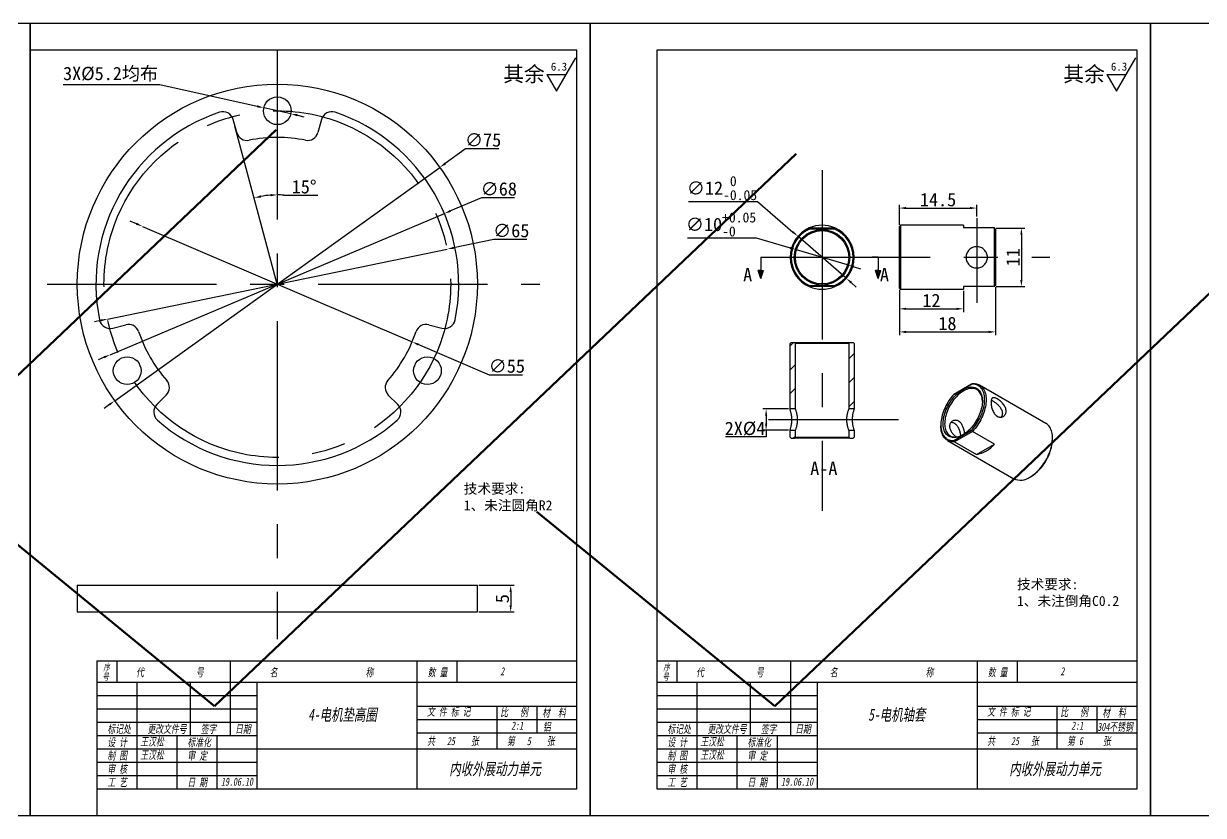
# Model space of a CAD drawing. Header units: millimetres. Extents: x 8840 to 20870, y -7456 to 1741.
# Drawn here: x 11993.7 to 12214.9, y -6249.8 to -6101.3 of the extents above; entities that cross this region are included whole.
import ezdxf

# ---------------------------------------------------------------- set-up
doc = ezdxf.new("R2010")
doc.units = ezdxf.units.MM
doc.linetypes.add('CENTER', pattern=[50.8, 31.75, -6.35, 6.35, -6.35])
doc.layers.get('0').update_dxf_attribs({"lineweight": 25})
for name, color, linetype in [('中心线', 5, 'CENTER'), ('临时线', 6, 'Continuous'), ('剖面线', 3, 'Continuous'), ('尺寸', 4, 'Continuous'), ('尺寸标注', 4, 'Continuous'), ('文字', 7, 'Continuous'), ('细实线', 2, 'Continuous')]:
    doc.layers.add(name, color=color, linetype=linetype)
doc.layers.add('粗实线', color=7, linetype='Continuous', lineweight=25)
doc.styles.get("Standard").update_dxf_attribs({"font": ''})
doc.styles.add('样式 2', font='', dxfattribs={"width": 0.7, "oblique": 10})
doc.styles.get('Standard').set_extended_font_data('SimSun')
doc.styles.get('样式 2').set_extended_font_data('SimSun')
doc.dimstyles.new('ISO-25 2.1', dxfattribs={"dimscale": 0.5, "dimtxt": 5, "dimasz": 2.5, "dimexe": 1.25, "dimexo": 0.625, "dimtad": 1, "dimtoh": 1, "dimdec": 1, "dimdsep": 46, "dimtxsty": 'Standard', "dimcen": 2.5, "dimclrt": 7, "dimadec": 0, "dimazin": 0, "dimtfac": 1, "dimtdec": 1, "dimtmove": 0, "dimatfit": 3, "dimfxl": 1, "dimarcsym": 0})
pattern_1 = [(45, (12065.4553, -6327.9382), (-2.245064, 2.245064), [])]

# ---------------------------------------------------------------- blocks, each defined once
blk = doc.blocks.new('ra')
at = {"layer": '细实线'}
for p, q in [((0, 0), (6, 10.39)), ((-3, 5.2), (0, 0)), ((-3, 5.2), (3, 5.2))]:
    blk.add_line(p, q, dxfattribs=at)
at = {"layer": '文字'}
blk.add_attdef('RA', (-1.78, 6.39), '', height=2.5, dxfattribs=at)
blk = doc.blocks.new('*D605')
at = {"layer": 'Defpoints', "color": 0}
for p in [(12071.69, -6128.31), (12010.77, -6172.05)]:
    blk.add_point(p, dxfattribs=at)
at = {"layer": '尺寸标注', "color": 0, "lineweight": -2}
for p, q in [((12076.54, -6124.83), (12072.71, -6127.58)), ((12082.76, -6124.83), (12076.54, -6124.83)), ((12010.77, -6172.05), (12071.69, -6128.31)), ((12009.75, -6172.78), (12008.74, -6173.51))]:
    blk.add_line(p, q, dxfattribs=at)
at = {"layer": '尺寸标注', "color": 0}
for points in [[(12072.59, -6127.41), (12072.83, -6127.75), (12071.69, -6128.31)], [(12009.63, -6172.61), (12009.87, -6172.95), (12010.77, -6172.05)]]:
    blk.add_solid(points, dxfattribs=at)
at = {"layer": '尺寸标注', "color": 7, "insert": (12079.81, -6123.17), "char_height": 2.5, "attachment_point": 5}
blk.add_mtext('∅75', dxfattribs=at)
blk = doc.blocks.new('*D606')
at = {"layer": 'Defpoints', "color": 0}
for p in [(12072.55, -6136.94), (12009.91, -6163.42)]:
    blk.add_point(p, dxfattribs=at)
at = {"layer": '尺寸标注', "color": 0, "lineweight": -2}
for p, q in [((12079.48, -6134.01), (12073.7, -6136.46)), ((12085.71, -6134.01), (12079.48, -6134.01)), ((12009.91, -6163.42), (12072.55, -6136.94)), ((12008.76, -6163.91), (12007.61, -6164.39))]:
    blk.add_line(p, q, dxfattribs=at)
at = {"layer": '尺寸标注', "color": 0}
for points in [[(12073.62, -6136.26), (12073.78, -6136.65), (12072.55, -6136.94)], [(12008.68, -6163.71), (12008.84, -6164.1), (12009.91, -6163.42)]]:
    blk.add_solid(points, dxfattribs=at)
at = {"layer": '尺寸标注', "color": 7, "insert": (12082.75, -6132.35), "char_height": 2.5, "attachment_point": 5}
blk.add_mtext('∅68', dxfattribs=at)
blk = doc.blocks.new('*D607')
at = {"layer": 'Defpoints', "color": 0}
for p in [(12015.95, -6139.35), (12066.51, -6161.01)]:
    blk.add_point(p, dxfattribs=at)
at = {"layer": '尺寸标注', "color": 0, "lineweight": -2}
for p, q in [((12014.81, -6138.85), (12013.66, -6138.36)), ((12015.95, -6139.35), (12066.51, -6161.01)), ((12081, -6167.23), (12067.65, -6161.51)), ((12087.22, -6167.23), (12081, -6167.23))]:
    blk.add_line(p, q, dxfattribs=at)
at = {"layer": '尺寸标注', "color": 0}
for points in [[(12014.89, -6138.66), (12014.72, -6139.04), (12015.95, -6139.35)], [(12067.74, -6161.32), (12067.57, -6161.7), (12066.51, -6161.01)]]:
    blk.add_solid(points, dxfattribs=at)
at = {"layer": '尺寸标注', "color": 7, "insert": (12084.26, -6165.57), "char_height": 2.5, "attachment_point": 5}
blk.add_mtext('∅55', dxfattribs=at)
blk = doc.blocks.new('*D608')
at = {"layer": 'Defpoints', "color": 0}
for p in [(12038.69, -6117.11), (12043.77, -6118.25)]:
    blk.add_point(p, dxfattribs=at)
at = {"layer": '尺寸标注', "color": 0, "lineweight": -2}
for p, q in [((12001.05, -6112.77), (12019.22, -6112.77)), ((12019.22, -6112.77), (12037.47, -6116.84)), ((12043.77, -6118.25), (12038.69, -6117.11)), ((12044.99, -6118.52), (12046.21, -6118.79))]:
    blk.add_line(p, q, dxfattribs=at)
at = {"layer": '尺寸标注', "color": 0}
for points in [[(12037.52, -6116.64), (12037.43, -6117.05), (12038.69, -6117.11)], [(12045.03, -6118.31), (12044.94, -6118.72), (12043.77, -6118.25)]]:
    blk.add_solid(points, dxfattribs=at)
at = {"layer": '尺寸标注', "color": 7, "insert": (12009.98, -6110.82), "char_height": 2.5, "attachment_point": 5}
blk.add_mtext('3X%%c5.2均布', dxfattribs=at)
blk = doc.blocks.new('*D609')
at = {"layer": 'Defpoints', "color": 0}
for p in [(12073.06, -6143.63), (12009.4, -6156.73)]:
    blk.add_point(p, dxfattribs=at)
at = {"layer": '尺寸标注', "color": 0, "lineweight": -2}
for p, q in [((12081.81, -6141.83), (12074.29, -6143.38)), ((12088.03, -6141.83), (12081.81, -6141.83)), ((12009.4, -6156.73), (12073.06, -6143.63)), ((12008.17, -6156.98), (12006.95, -6157.23))]:
    blk.add_line(p, q, dxfattribs=at)
at = {"layer": '尺寸标注', "color": 0}
for points in [[(12074.25, -6143.18), (12074.33, -6143.58), (12073.06, -6143.63)], [(12008.13, -6156.78), (12008.21, -6157.18), (12009.4, -6156.73)]]:
    blk.add_solid(points, dxfattribs=at)
at = {"layer": '尺寸标注', "color": 7, "insert": (12085.08, -6140.17), "char_height": 2.5, "attachment_point": 5}
blk.add_mtext('∅65', dxfattribs=at)
blk = doc.blocks.new('*D610')
at = {"layer": 'Defpoints', "color": 0}
for p in [(12041.23, -6106.32), (12033.29, -6120.54), (12038.32, -6133.71), (12041.23, -6150.18), (12041.23, -6216.77)]:
    blk.add_point(p, dxfattribs=at)
at = {"layer": '尺寸标注', "color": 0, "lineweight": -2}
blk.add_line((12042.48, -6133.5), (12048.8, -6133.5), dxfattribs=at)
for start, end in [(94.2824, 100.7176), (85.7176, 90)]:
    blk.add_arc((12041.23, -6150.18), 16.73, start, end, dxfattribs=at)
at = {"layer": '尺寸标注', "color": 0}
for points in [[(12038.17, -6133.95), (12038.07, -6133.54), (12036.9, -6134.02)], [(12039.97, -6133.29), (12039.99, -6133.71), (12041.23, -6133.45)]]:
    blk.add_solid(points, dxfattribs=at)
at = {"layer": '尺寸标注', "color": 7, "insert": (12046.26, -6131.94), "char_height": 2.5, "attachment_point": 5}
blk.add_mtext('15°', dxfattribs=at)
blk = doc.blocks.new('*D611')
at = {"layer": 'Defpoints', "color": 0}
for p in [(12078.73, -6206.67), (12078.73, -6211.67), (12084.98, -6211.67)]:
    blk.add_point(p, dxfattribs=at)
at = {"layer": '尺寸标注', "color": 0, "lineweight": -2}
for p, q in [((12079.04, -6206.67), (12085.61, -6206.67)), ((12084.98, -6207.92), (12084.98, -6210.42)), ((12079.04, -6211.67), (12085.61, -6211.67))]:
    blk.add_line(p, q, dxfattribs=at)
at = {"layer": '尺寸标注', "color": 0}
for points in [[(12084.77, -6207.92), (12085.19, -6207.92), (12084.98, -6206.67)], [(12084.77, -6210.42), (12085.19, -6210.42), (12084.98, -6211.67)]]:
    blk.add_solid(points, dxfattribs=at)
at = {"layer": '尺寸标注', "color": 7, "insert": (12083.42, -6209.17), "char_height": 2.5, "attachment_point": 5, "rotation": 90}
blk.add_mtext('5', dxfattribs=at)
blk = doc.blocks.new('*D612')
at = {"layer": 'Defpoints', "color": 0}
for p in [(12138.83, -6141.22), (12147.89, -6149.09)]:
    blk.add_point(p, dxfattribs=at)
at = {"layer": '尺寸标注', "color": 0, "lineweight": -2}
for p, q in [((12118.31, -6134.68), (12131.28, -6134.68)), ((12131.28, -6134.68), (12137.88, -6140.41)), ((12147.89, -6149.09), (12138.83, -6141.22)), ((12148.84, -6149.91), (12149.78, -6150.73))]:
    blk.add_line(p, q, dxfattribs=at)
at = {"layer": '尺寸标注', "color": 0}
for points in [[(12138.02, -6140.25), (12137.75, -6140.56), (12138.83, -6141.22)], [(12148.97, -6149.75), (12148.7, -6150.07), (12147.89, -6149.09)]]:
    blk.add_solid(points, dxfattribs=at)
at = {"layer": '尺寸标注', "color": 7, "insert": (12124.59, -6132.18), "char_height": 2.5, "attachment_point": 5}
blk.add_mtext('\\A1;∅12{\\H1.875000;\\S 0^ -0.05;}', dxfattribs=at)
blk = doc.blocks.new('*D613')
at = {"layer": 'Defpoints', "color": 0}
for p in [(12138.56, -6143.74), (12148.15, -6146.58)]:
    blk.add_point(p, dxfattribs=at)
at = {"layer": '尺寸标注', "color": 0, "lineweight": -2}
for p, q in [((12118.15, -6141.49), (12130.98, -6141.49)), ((12130.98, -6141.49), (12137.37, -6143.38)), ((12148.15, -6146.58), (12138.56, -6143.74)), ((12149.35, -6146.93), (12150.55, -6147.29))]:
    blk.add_line(p, q, dxfattribs=at)
at = {"layer": '尺寸标注', "color": 0}
for points in [[(12137.43, -6143.18), (12137.31, -6143.58), (12138.56, -6143.74)], [(12149.41, -6146.73), (12149.29, -6147.13), (12148.15, -6146.58)]]:
    blk.add_solid(points, dxfattribs=at)
at = {"layer": '尺寸标注', "color": 7, "insert": (12124.41, -6138.99), "char_height": 2.5, "attachment_point": 5}
blk.add_mtext('\\A1;∅10{\\H1.875000;\\S+0.05^ -0;}', dxfattribs=at)
blk = doc.blocks.new('*D614')
at = {"layer": 'Defpoints', "color": 0}
for p in [(12157.86, -6150.96), (12169.86, -6151.16), (12169.86, -6154.82)]:
    blk.add_point(p, dxfattribs=at)
at = {"layer": '尺寸标注', "color": 0, "lineweight": -2}
for p, q in [((12157.86, -6151.27), (12157.86, -6155.44)), ((12169.86, -6151.47), (12169.86, -6155.44)), ((12159.11, -6154.82), (12168.61, -6154.82))]:
    blk.add_line(p, q, dxfattribs=at)
at = {"layer": '尺寸标注', "color": 0}
for points in [[(12159.11, -6154.61), (12159.11, -6155.02), (12157.86, -6154.82)], [(12168.61, -6154.61), (12168.61, -6155.02), (12169.86, -6154.82)]]:
    blk.add_solid(points, dxfattribs=at)
at = {"layer": '尺寸标注', "color": 7, "insert": (12163.86, -6153.25), "char_height": 2.5, "attachment_point": 5}
blk.add_mtext('12', dxfattribs=at)
blk = doc.blocks.new('*D615')
at = {"layer": 'Defpoints', "color": 0}
for p in [(12157.86, -6150.96), (12175.86, -6150.46), (12175.86, -6159.15)]:
    blk.add_point(p, dxfattribs=at)
at = {"layer": '尺寸标注', "color": 0, "lineweight": -2}
for p, q in [((12157.86, -6151.27), (12157.86, -6159.77)), ((12175.86, -6150.77), (12175.86, -6159.77)), ((12159.11, -6159.15), (12174.61, -6159.15))]:
    blk.add_line(p, q, dxfattribs=at)
at = {"layer": '尺寸标注', "color": 0}
for points in [[(12159.11, -6158.94), (12159.11, -6159.36), (12157.86, -6159.15)], [(12174.61, -6158.94), (12174.61, -6159.36), (12175.86, -6159.15)]]:
    blk.add_solid(points, dxfattribs=at)
at = {"layer": '尺寸标注', "color": 7, "insert": (12166.86, -6157.59), "char_height": 2.5, "attachment_point": 5}
blk.add_mtext('18', dxfattribs=at)
blk = doc.blocks.new('*D616')
at = {"layer": 'Defpoints', "color": 0}
for p in [(12172.36, -6135.92), (12172.36, -6137.84), (12157.86, -6139.36)]:
    blk.add_point(p, dxfattribs=at)
at = {"layer": '尺寸标注', "color": 0, "lineweight": -2}
for p, q in [((12157.86, -6139.04), (12157.86, -6135.3)), ((12172.36, -6137.53), (12172.36, -6135.3)), ((12159.11, -6135.92), (12171.11, -6135.92))]:
    blk.add_line(p, q, dxfattribs=at)
at = {"layer": '尺寸标注', "color": 0}
for points in [[(12159.11, -6135.71), (12159.11, -6136.13), (12157.86, -6135.92)], [(12171.11, -6135.71), (12171.11, -6136.13), (12172.36, -6135.92)]]:
    blk.add_solid(points, dxfattribs=at)
at = {"layer": '尺寸标注', "color": 7, "insert": (12165.11, -6134.36), "char_height": 2.5, "attachment_point": 5}
blk.add_mtext('14.5', dxfattribs=at)
blk = doc.blocks.new('*D617')
at = {"layer": 'Defpoints', "color": 0}
for p in [(12137.36, -6173.6), (12132.87, -6177.6), (12137.36, -6177.6)]:
    blk.add_point(p, dxfattribs=at)
at = {"layer": '尺寸标注', "color": 0, "lineweight": -2}
for p, q in [((12137.05, -6173.6), (12132.25, -6173.6)), ((12132.87, -6174.85), (12132.87, -6176.35)), ((12137.05, -6177.6), (12132.25, -6177.6)), ((12132.87, -6177.6), (12132.87, -6178.85)), ((12132.87, -6178.85), (12125.28, -6178.85))]:
    blk.add_line(p, q, dxfattribs=at)
at = {"layer": '尺寸标注', "color": 0}
for points in [[(12132.67, -6174.85), (12133.08, -6174.85), (12132.87, -6173.6)], [(12132.67, -6176.35), (12133.08, -6176.35), (12132.87, -6177.6)]]:
    blk.add_solid(points, dxfattribs=at)
at = {"layer": '尺寸标注', "color": 7, "insert": (12128.92, -6177.29), "char_height": 2.5, "attachment_point": 5}
blk.add_mtext('2X%%c4', dxfattribs=at)
blk = doc.blocks.new('*D618')
at = {"layer": 'Defpoints', "color": 0}
for p in [(12175.66, -6139.66), (12175.66, -6150.66), (12180.73, -6150.66)]:
    blk.add_point(p, dxfattribs=at)
at = {"layer": '尺寸标注', "color": 0, "lineweight": -2}
for p, q in [((12175.97, -6139.66), (12181.35, -6139.66)), ((12180.73, -6140.91), (12180.73, -6149.41)), ((12175.97, -6150.66), (12181.35, -6150.66))]:
    blk.add_line(p, q, dxfattribs=at)
at = {"layer": '尺寸标注', "color": 0}
for points in [[(12180.52, -6140.91), (12180.94, -6140.91), (12180.73, -6139.66)], [(12180.52, -6149.41), (12180.94, -6149.41), (12180.73, -6150.66)]]:
    blk.add_solid(points, dxfattribs=at)
at = {"layer": '尺寸标注', "color": 7, "insert": (12179.16, -6145.16), "char_height": 2.5, "attachment_point": 5, "rotation": 90}
blk.add_mtext('11', dxfattribs=at)
blk = doc.blocks.new('CHECK_DWG')
at = {"layer": '粗实线', "color": 1, "linetype": 'ByBlock', "lineweight": 50}
blk.add_line((0, 0), (109.02, 103.6), dxfattribs=at)
at = {"layer": '粗实线', "color": 1, "linetype": 'ByBlock', "lineweight": 50, "ltscale": 2}
blk.add_line((-44.59, 36.45), (0, 0), dxfattribs=at)

msp = doc.modelspace()

# ---------------------------------------------------------------- hatches: boundary and pattern name
at = {"layer": '剖面线'}
h = msp.add_hatch(dxfattribs=at)
h.set_pattern_fill('ANSI31', color=256, style=0)
h.set_pattern_definition(pattern_1)
h.paths.add_polyline_path([(12137.359, -6173.603), (12138.359, -6173.603), (12138.359, -6161.303), (12138.159, -6161.103), (12137.559, -6161.103), (12137.359, -6161.303)], flags=0)
h = msp.add_hatch(dxfattribs=at)
h.set_pattern_fill('ANSI31', color=256, style=0)
h.set_pattern_definition(pattern_1)
h.paths.add_polyline_path([(12148.559, -6161.103), (12148.359, -6161.303), (12148.359, -6173.603), (12149.359, -6173.603), (12149.359, -6161.303), (12149.159, -6161.103)], flags=0)
at = {"layer": '粗实线'}
h = msp.add_hatch(color=256, dxfattribs=at)
h.paths.add_polyline_path([(12131.864, -6149.157), (12131.864, -6147.657), (12131.364, -6147.657)])
h.paths.add_polyline_path([(12131.864, -6149.157), (12132.364, -6147.657), (12131.864, -6147.657)])
h = msp.add_hatch(color=256, dxfattribs=at)
h.paths.add_polyline_path([(12153.858, -6149.138), (12153.858, -6147.638), (12153.358, -6147.638)])
h.paths.add_polyline_path([(12153.858, -6149.138), (12154.358, -6147.638), (12153.858, -6147.638)])
h = msp.add_hatch(dxfattribs=at)
h.set_pattern_fill('ANSI31', color=256, style=0)
h.set_pattern_definition(pattern_1)
h.paths.add_polyline_path([(12138.159, -6179.103), (12138.359, -6178.903), (12138.359, -6177.603), (12137.359, -6177.603), (12137.359, -6178.903), (12137.559, -6179.103)], flags=0)
h = msp.add_hatch(dxfattribs=at)
h.set_pattern_fill('ANSI31', color=256, style=0)
h.set_pattern_definition(pattern_1)
h.paths.add_polyline_path([(12149.359, -6177.603), (12148.359, -6177.603), (12148.359, -6178.903), (12148.559, -6179.103), (12149.159, -6179.103), (12149.359, -6178.903)], flags=0)

# ---------------------------------------------------------------- linework, layer by layer
for p, q in [((12097.41, -6106.324), (11994.91, -6106.324)), ((12097.41, -6244.824), (12097.41, -6106.324)), ((12202.41, -6106.324), (12112.41, -6106.324)), ((12112.41, -6106.324), (12112.41, -6244.824)), ((12202.41, -6244.824), (12202.41, -6106.324)), ((12007.41, -6220.824), (12097.41, -6220.824)), ((12011.16, -6220.824), (12011.16, -6224.824)), ((12032.41, -6220.824), (12032.41, -6224.824)), ((12067.41, -6220.824), (12067.41, -6244.824)), ((12074.91, -6220.824), (12074.91, -6224.824)), ((12112.41, -6220.824), (12202.41, -6220.824)), ((12116.16, -6220.824), (12116.16, -6224.824)), ((12137.41, -6220.824), (12137.41, -6224.824)), ((12172.41, -6220.824), (12172.41, -6244.824)), ((12179.91, -6220.824), (12179.91, -6224.824)), ((12007.41, -6224.824), (12097.41, -6224.824)), ((12037.41, -6224.824), (12037.41, -6244.824)), ((12112.41, -6224.824), (12202.41, -6224.824)), ((12142.41, -6224.824), (12142.41, -6244.824)), ((12067.41, -6229.324), (12097.41, -6229.324)), ((12172.41, -6229.324), (12202.41, -6229.324)), ((12007.41, -6232.324), (12037.41, -6232.324)), ((12112.41, -6232.324), (12142.41, -6232.324)), ((12037.41, -6237.324), (12097.41, -6237.324)), ((12142.41, -6237.324), (12202.41, -6237.324)), ((12007.41, -6244.824), (12097.41, -6244.824)), ((12112.41, -6244.824), (12202.41, -6244.824))]:
    msp.add_line(p, q)
for points in [[(11889.91, -6249.824), (11994.91, -6249.824), (11994.91, -6101.324), (11889.91, -6101.324)], [(11994.91, -6249.824), (12099.91, -6249.824), (12099.91, -6101.324), (11994.91, -6101.324)], [(12099.91, -6249.824), (12204.91, -6249.824), (12204.91, -6101.324), (12099.91, -6101.324)], [(12204.91, -6249.824), (12309.91, -6249.824), (12309.91, -6101.324), (12204.91, -6101.324)]]:
    msp.add_lwpolyline(points, close=True)
at = {"layer": '中心线'}
for p, q in [((12041.23, -6106.324), (12041.23, -6216.771)), ((12041.23, -6150.18), (12033.288, -6120.541)), ((12143.359, -6128.804), (12143.359, -6192.692)), ((12172.359, -6137.839), (12172.359, -6153.687)), ((12131.864, -6145.157), (12186.08, -6145.157)), ((11998.061, -6150.18), (12090.474, -6150.18)), ((12133.309, -6175.603), (12157.677, -6175.603))]:
    msp.add_line(p, q, dxfattribs=at)
msp.add_circle((12041.23, -6150.18), 32.5, dxfattribs=at)
at = {"layer": '临时线'}
for p, q in [((12014.91, -6224.824), (12014.91, -6244.824)), ((12024.91, -6224.824), (12024.91, -6234.824)), ((12032.41, -6224.824), (12032.41, -6234.824)), ((12119.91, -6224.824), (12119.91, -6244.824)), ((12129.91, -6224.824), (12129.91, -6234.824)), ((12137.41, -6224.824), (12137.41, -6234.824)), ((12007.41, -6227.324), (12037.41, -6227.324)), ((12112.41, -6227.324), (12142.41, -6227.324)), ((12007.41, -6229.824), (12037.41, -6229.824)), ((12082.391, -6229.324), (12082.391, -6237.324)), ((12089.891, -6229.324), (12089.891, -6234.324)), ((12112.41, -6229.824), (12142.41, -6229.824)), ((12187.391, -6229.324), (12187.391, -6237.324)), ((12194.891, -6229.324), (12194.891, -6234.324)), ((12067.41, -6231.824), (12097.41, -6231.824)), ((12172.41, -6231.824), (12202.41, -6231.824)), ((12007.41, -6234.824), (12037.41, -6234.824)), ((12022.41, -6234.824), (12022.41, -6244.824)), ((12029.91, -6234.824), (12029.91, -6244.824)), ((12067.41, -6234.324), (12097.41, -6234.324)), ((12112.41, -6234.824), (12142.41, -6234.824)), ((12127.41, -6234.824), (12127.41, -6244.824)), ((12134.91, -6234.824), (12134.91, -6244.824)), ((12172.41, -6234.324), (12202.41, -6234.324)), ((12007.41, -6237.324), (12037.41, -6237.324)), ((12112.41, -6237.324), (12142.41, -6237.324)), ((12007.41, -6239.824), (12037.41, -6239.824)), ((12112.41, -6239.824), (12142.41, -6239.824)), ((12007.41, -6242.324), (12037.41, -6242.324)), ((12112.41, -6242.324), (12142.41, -6242.324))]:
    msp.add_line(p, q, dxfattribs=at)
at = {"layer": '粗实线'}
for p, q in [((12033.612, -6121.751), (12032.964, -6119.331)), ((12049.496, -6119.331), (12048.847, -6121.751)), ((12140.961, -6139.657), (12145.757, -6139.657)), ((12145.715, -6139.857), (12141.003, -6139.857)), ((12158.059, -6139.157), (12157.859, -6139.357)), ((12157.859, -6150.957), (12157.859, -6139.357)), ((12169.859, -6139.157), (12158.059, -6139.157)), ((12158.059, -6139.157), (12158.059, -6151.157)), ((12169.859, -6139.157), (12169.859, -6139.657)), ((12175.659, -6139.657), (12169.859, -6139.657)), ((12175.659, -6150.657), (12175.659, -6139.657)), ((12175.859, -6139.857), (12175.859, -6150.457)), ((12131.864, -6145.157), (12131.864, -6149.157)), ((12153.858, -6145.138), (12152.77, -6145.138)), ((12153.858, -6145.138), (12153.858, -6149.138)), ((12131.864, -6147.657), (12131.364, -6147.657)), ((12131.864, -6149.157), (12131.364, -6147.657)), ((12131.864, -6149.157), (12131.864, -6147.657)), ((12131.864, -6147.657), (12132.364, -6147.657)), ((12131.864, -6149.157), (12132.364, -6147.657)), ((12153.858, -6147.638), (12153.358, -6147.638)), ((12153.858, -6149.138), (12153.358, -6147.638)), ((12153.858, -6149.138), (12153.858, -6147.638)), ((12153.858, -6147.638), (12154.358, -6147.638)), ((12153.858, -6149.138), (12154.358, -6147.638)), ((12145.757, -6150.657), (12140.961, -6150.657)), ((12141.003, -6150.457), (12145.715, -6150.457)), ((12157.859, -6150.957), (12158.059, -6151.157)), ((12158.059, -6151.157), (12169.859, -6151.157)), ((12175.659, -6150.657), (12169.859, -6150.657)), ((12169.859, -6150.657), (12169.859, -6151.157)), ((12010.38, -6158.446), (12012.8, -6157.798)), ((12069.659, -6157.798), (12072.079, -6158.446)), ((12137.559, -6161.103), (12137.359, -6161.303)), ((12137.359, -6173.603), (12137.359, -6161.303)), ((12137.559, -6161.103), (12138.159, -6161.103)), ((12138.359, -6161.303), (12138.159, -6161.103)), ((12138.159, -6161.103), (12148.559, -6161.103)), ((12138.359, -6173.603), (12138.359, -6161.303)), ((12148.359, -6161.303), (12138.359, -6161.303)), ((12148.559, -6161.103), (12148.359, -6161.303)), ((12148.359, -6161.303), (12148.359, -6173.603)), ((12148.559, -6161.103), (12149.159, -6161.103)), ((12149.359, -6161.303), (12149.159, -6161.103)), ((12149.359, -6161.303), (12149.359, -6173.603)), ((12171.401, -6168.934), (12168.069, -6170.857)), ((12168.181, -6170.793), (12171.572, -6168.835)), ((12020.418, -6170.992), (12018.647, -6172.764)), ((12063.813, -6172.764), (12062.041, -6170.992)), ((12185.322, -6176.293), (12172.876, -6169.109)), ((12138.359, -6173.603), (12137.359, -6173.603)), ((12149.359, -6173.603), (12148.359, -6173.603)), ((12137.359, -6177.603), (12138.359, -6177.603)), ((12137.359, -6178.903), (12137.359, -6177.603)), ((12138.359, -6178.903), (12138.359, -6177.603)), ((12148.359, -6177.603), (12148.359, -6178.903)), ((12148.359, -6177.603), (12149.359, -6177.603)), ((12149.359, -6177.603), (12149.359, -6178.903)), ((12165.634, -6176.591), (12165.634, -6176.754)), ((12168.069, -6179.513), (12171.401, -6177.589)), ((12171.572, -6177.817), (12168.181, -6179.775)), ((12175.673, -6180.185), (12171.572, -6177.817)), ((12137.359, -6178.903), (12137.559, -6179.103)), ((12137.559, -6179.103), (12138.159, -6179.103)), ((12138.159, -6179.103), (12138.359, -6178.903)), ((12148.559, -6179.103), (12138.159, -6179.103)), ((12138.359, -6178.903), (12148.359, -6178.903)), ((12148.359, -6178.903), (12148.559, -6179.103)), ((12148.559, -6179.103), (12149.159, -6179.103)), ((12149.159, -6179.103), (12149.359, -6178.903)), ((12166.877, -6179.501), (12179.322, -6186.686)), ((12168.181, -6179.775), (12172.282, -6182.142)), ((12186.564, -6179.203), (12186.564, -6179.04)), ((12172.282, -6182.142), (12175.673, -6180.185)), ((12182.322, -6186.388), (12182.464, -6186.306)), ((12003.73, -6206.669), (12003.73, -6211.669)), ((12003.73, -6206.669), (12041.23, -6206.669)), ((12041.23, -6206.669), (12078.73, -6206.669)), ((12078.73, -6211.669), (12078.73, -6206.669)), ((12003.73, -6211.669), (12041.23, -6211.669)), ((12041.23, -6211.669), (12078.73, -6211.669)), ((12007.41, -6220.824), (12007.41, -6249.824))]:
    msp.add_line(p, q, dxfattribs=at)
at = {"layer": '粗实线', "flags": 128}
for points in [[(12171.401, -6177.589), (12171.644, -6177.313), (12171.879, -6177.023), (12172.104, -6176.721), (12172.319, -6176.409), (12172.523, -6176.087), (12172.715, -6175.756), (12172.894, -6175.42), (12173.06, -6175.078), (12173.21, -6174.732), (12173.346, -6174.384), (12173.466, -6174.035), (12173.57, -6173.687), (12173.658, -6173.342), (12173.728, -6173), (12173.781, -6172.664), (12173.816, -6172.334), (12173.834, -6172.013), (12173.834, -6171.701), (12173.816, -6171.4), (12173.781, -6171.111), (12173.728, -6170.836), (12173.658, -6170.576), (12173.57, -6170.331), (12173.466, -6170.103), (12173.346, -6169.893), (12173.21, -6169.702), (12173.06, -6169.531), (12172.894, -6169.379), (12172.715, -6169.249), (12172.523, -6169.14), (12172.319, -6169.054), (12172.104, -6168.99), (12171.879, -6168.948), (12171.644, -6168.93), (12171.401, -6168.934)], [(12171.572, -6168.835), (12171.819, -6168.828), (12172.058, -6168.843), (12172.288, -6168.882), (12172.507, -6168.942), (12172.716, -6169.025), (12172.913, -6169.13), (12173.098, -6169.257), (12173.269, -6169.404), (12173.426, -6169.572), (12173.568, -6169.759), (12173.695, -6169.965), (12173.806, -6170.189), (12173.901, -6170.431), (12173.979, -6170.688), (12174.04, -6170.96), (12174.084, -6171.246), (12174.111, -6171.545), (12174.119, -6171.856), (12174.111, -6172.176), (12174.084, -6172.505), (12174.04, -6172.842), (12173.979, -6173.185), (12173.901, -6173.533), (12173.806, -6173.883), (12173.695, -6174.236), (12173.568, -6174.589), (12173.426, -6174.94), (12173.269, -6175.289), (12173.098, -6175.634), (12172.913, -6175.973), (12172.716, -6176.306), (12172.507, -6176.63), (12172.288, -6176.944), (12172.058, -6177.248), (12171.819, -6177.539), (12171.572, -6177.817)], [(12168.069, -6170.857), (12167.826, -6171.133), (12167.592, -6171.423), (12167.366, -6171.725), (12167.151, -6172.038), (12166.947, -6172.36), (12166.755, -6172.69), (12166.576, -6173.027), (12166.411, -6173.369), (12166.26, -6173.715), (12166.124, -6174.062), (12166.004, -6174.411), (12165.9, -6174.759), (12165.813, -6175.104), (12165.742, -6175.446), (12165.689, -6175.783), (12165.654, -6176.112), (12165.636, -6176.434), (12165.636, -6176.745), (12165.654, -6177.046), (12165.689, -6177.335), (12165.742, -6177.61), (12165.813, -6177.871), (12165.9, -6178.115), (12166.004, -6178.343), (12166.124, -6178.553), (12166.26, -6178.744), (12166.411, -6178.916), (12166.576, -6179.067), (12166.755, -6179.197), (12166.947, -6179.306), (12167.151, -6179.393), (12167.366, -6179.457), (12167.592, -6179.498), (12167.826, -6179.517), (12168.069, -6179.513)], [(12169.735, -6178.469), (12169.482, -6178.606), (12169.229, -6178.721), (12168.979, -6178.815), (12168.733, -6178.887), (12168.491, -6178.937), (12168.255, -6178.964), (12168.026, -6178.969), (12167.806, -6178.952), (12167.595, -6178.911), (12167.393, -6178.849), (12167.203, -6178.764), (12167.026, -6178.658), (12166.86, -6178.53), (12166.709, -6178.382), (12166.572, -6178.214), (12166.45, -6178.027), (12166.344, -6177.823), (12166.254, -6177.6), (12166.181, -6177.362), (12166.124, -6177.109), (12166.085, -6176.842), (12166.063, -6176.563), (12166.059, -6176.272), (12166.072, -6175.972), (12166.103, -6175.663), (12166.15, -6175.348), (12166.215, -6175.027), (12166.297, -6174.702), (12166.395, -6174.375), (12166.509, -6174.048), (12166.639, -6173.721), (12166.783, -6173.396), (12166.941, -6173.076), (12167.113, -6172.761), (12167.297, -6172.453), (12167.493, -6172.153), (12167.699, -6171.863), (12167.915, -6171.585), (12168.14, -6171.319), (12168.372, -6171.067), (12168.611, -6170.829), (12168.855, -6170.609), (12169.104, -6170.405), (12169.355, -6170.219), (12169.608, -6170.053), (12169.862, -6169.906), (12170.115, -6169.78), (12170.367, -6169.676), (12170.615, -6169.593), (12170.859, -6169.532), (12171.098, -6169.493), (12171.331, -6169.477), (12171.555, -6169.483), (12171.771, -6169.512), (12171.978, -6169.564), (12172.174, -6169.637), (12172.358, -6169.733), (12172.529, -6169.85), (12172.687, -6169.988), (12172.832, -6170.146), (12172.961, -6170.323), (12173.075, -6170.519), (12173.173, -6170.733), (12173.255, -6170.963), (12173.32, -6171.209), (12173.368, -6171.469), (12173.399, -6171.742), (12173.412, -6172.028), (12173.407, -6172.323), (12173.385, -6172.628), (12173.346, -6172.94), (12173.29, -6173.258), (12173.216, -6173.581), (12173.126, -6173.907), (12173.02, -6174.235), (12172.898, -6174.562), (12172.761, -6174.888), (12172.61, -6175.211), (12172.445, -6175.529), (12172.267, -6175.841), (12172.077, -6176.145), (12171.876, -6176.44), (12171.665, -6176.724), (12171.444, -6176.996), (12171.215, -6177.256), (12170.98, -6177.5), (12170.738, -6177.729), (12170.491, -6177.942), (12170.241, -6178.137), (12169.989, -6178.313), (12169.735, -6178.469)], [(12173.412, -6172.183), (12173.407, -6172.051), (12173.385, -6171.776), (12173.346, -6171.514), (12173.289, -6171.267), (12173.215, -6171.034), (12173.125, -6170.818), (12173.018, -6170.618), (12172.896, -6170.438), (12172.759, -6170.276), (12172.607, -6170.135), (12172.442, -6170.014), (12172.264, -6169.915), (12172.074, -6169.838), (12171.873, -6169.783), (12171.662, -6169.75), (12171.443, -6169.74), (12171.215, -6169.753), (12170.981, -6169.789), (12170.741, -6169.847), (12170.497, -6169.927), (12170.25, -6170.029), (12170.001, -6170.153), (12169.752, -6170.297), (12169.503, -6170.461), (12169.256, -6170.644), (12169.012, -6170.845), (12168.772, -6171.064), (12168.538, -6171.299), (12168.311, -6171.549), (12168.091, -6171.812), (12167.88, -6172.088), (12167.679, -6172.375), (12167.489, -6172.672), (12167.311, -6172.976), (12167.146, -6173.288), (12166.995, -6173.604), (12166.857, -6173.924), (12166.735, -6174.246), (12166.628, -6174.568), (12166.538, -6174.889), (12166.464, -6175.206), (12166.408, -6175.52), (12166.368, -6175.827), (12166.346, -6176.127), (12166.342, -6176.418), (12166.355, -6176.698), (12166.386, -6176.966), (12166.434, -6177.221), (12166.499, -6177.461), (12166.581, -6177.686), (12166.68, -6177.894), (12166.794, -6178.084), (12166.924, -6178.255), (12167.069, -6178.407), (12167.227, -6178.538), (12167.399, -6178.648), (12167.583, -6178.736), (12167.778, -6178.802), (12167.984, -6178.846), (12168.2, -6178.867), (12168.423, -6178.866), (12168.654, -6178.841), (12168.891, -6178.795), (12169.133, -6178.725), (12169.379, -6178.634), (12169.627, -6178.521), (12169.807, -6178.427)], [(12168.181, -6179.775), (12167.934, -6179.782), (12167.695, -6179.766), (12167.466, -6179.728), (12167.246, -6179.667), (12167.037, -6179.584), (12166.84, -6179.479), (12166.656, -6179.353), (12166.484, -6179.206), (12166.327, -6179.038), (12166.185, -6178.851), (12166.058, -6178.645), (12165.947, -6178.42), (12165.852, -6178.179), (12165.774, -6177.922), (12165.713, -6177.649), (12165.669, -6177.363), (12165.643, -6177.064), (12165.634, -6176.754)], [(12182.322, -6186.388), (12182.596, -6186.22), (12182.87, -6186.031), (12183.141, -6185.823), (12183.409, -6185.597), (12183.672, -6185.354), (12183.929, -6185.095), (12184.18, -6184.821), (12184.423, -6184.532), (12184.657, -6184.231), (12184.882, -6183.918), (12185.095, -6183.595), (12185.297, -6183.264), (12185.487, -6182.925), (12185.663, -6182.579), (12185.825, -6182.23), (12185.973, -6181.877), (12186.105, -6181.522), (12186.221, -6181.168), (12186.321, -6180.814), (12186.405, -6180.464), (12186.471, -6180.118), (12186.519, -6179.777), (12186.55, -6179.444), (12186.564, -6179.12), (12186.559, -6178.805), (12186.537, -6178.502), (12186.497, -6178.211), (12186.44, -6177.934), (12186.365, -6177.671), (12186.273, -6177.425), (12186.165, -6177.196), (12186.041, -6176.985), (12185.901, -6176.792), (12185.746, -6176.62), (12185.577, -6176.468), (12185.394, -6176.337), (12185.322, -6176.293)]]:
    msp.add_lwpolyline(points, dxfattribs=at)
at = {"layer": '粗实线'}
for centre, radius in [((12041.23, -6150.18), 37.5), ((12041.23, -6117.68), 2.6), ((12143.359, -6145.157), 5.2), ((12143.359, -6145.157), 5), ((12013.084, -6166.43), 2.6), ((12069.376, -6166.43), 2.6)]:
    msp.add_circle(centre, radius, dxfattribs=at)
for centre, radius, start, end in [((12041.23, -6150.18), 34, 108.58332, 191.41668), ((12031.032, -6119.849), 2, 15, 108.58332), ((12051.428, -6119.849), 2, 71.41668, 165), ((12041.23, -6150.18), 34, 348.58332, 71.41668), ((12035.544, -6121.234), 2, 195, 281.11256), ((12046.915, -6121.234), 2, 258.88744, 345), ((12041.23, -6150.18), 27.5, 78.88744, 101.11256), ((12143.359, -6145.157), 6, 113.55646, 246.44354), ((12143.359, -6145.157), 5.8, 113.96509, 246.03491), ((12143.359, -6145.157), 6, 66.44354, 113.55646), ((12143.359, -6145.157), 5.8, 293.96509, 66.03491), ((12143.359, -6145.157), 6, 293.55646, 66.44354), ((12143.359, -6145.157), 6, 246.44354, 293.55646), ((12009.863, -6156.515), 2, 191.41668, 285), ((12013.318, -6159.73), 2, 18.88744, 105), ((12069.141, -6159.73), 2, 75, 161.11256), ((12072.597, -6156.515), 2, 255, 348.58332), ((12041.23, -6150.18), 27.5, 198.88744, 221.11256), ((12041.23, -6150.18), 27.5, 318.88744, 341.11256), ((12019.004, -6169.578), 2, 315, 41.11256), ((12063.456, -6169.578), 2, 138.88744, 225), ((12020.061, -6174.178), 2, 135, 228.58332), ((12062.399, -6174.178), 2, 311.41668, 45), ((12041.23, -6150.18), 34, 228.58332, 311.41668), ((12177.66, -6178.798), 8.913, 302.60548, 357.39452), ((12171.386, -6176.673), 5.542, 279.30992, 320.6847), ((12180.566, -6183.955), 3, 245.50056, 305.80989)]:
    msp.add_arc(centre, radius, start, end, dxfattribs=at)
for points in [[(12141.003, -6139.857), (12140.989, -6139.79), (12140.975, -6139.723), (12140.961, -6139.657)], [(12145.715, -6139.857), (12145.729, -6139.79), (12145.743, -6139.723), (12145.757, -6139.657)], [(12175.859, -6139.857), (12175.793, -6139.79), (12175.726, -6139.723), (12175.659, -6139.657)], [(12140.961, -6150.657), (12140.975, -6150.59), (12140.989, -6150.523), (12141.003, -6150.457)], [(12145.715, -6150.457), (12145.729, -6150.523), (12145.743, -6150.59), (12145.757, -6150.657)], [(12175.659, -6150.657), (12175.726, -6150.59), (12175.793, -6150.523), (12175.859, -6150.457)], [(12171.401, -6168.934), (12171.458, -6168.901), (12171.515, -6168.868), (12171.572, -6168.835)], [(12168.069, -6170.857), (12168.107, -6170.836), (12168.144, -6170.814), (12168.181, -6170.793)], [(12171.401, -6177.589), (12171.458, -6177.665), (12171.515, -6177.741), (12171.572, -6177.817)], [(12168.181, -6179.775), (12168.144, -6179.687), (12168.107, -6179.6), (12168.069, -6179.513)]]:
    msp.add_open_spline(points, degree=3, dxfattribs=at)
for points, knots in [([(12172.359, -6143.157), (12172.492, -6143.157), (12172.623, -6143.17), (12172.88, -6143.221), (12173.008, -6143.26), (12173.249, -6143.361), (12173.364, -6143.422), (12173.58, -6143.567), (12173.682, -6143.651), (12173.957, -6143.926), (12174.105, -6144.147), (12174.255, -6144.508), (12174.294, -6144.635), (12174.346, -6144.893), (12174.359, -6145.024), (12174.359, -6145.287), (12174.346, -6145.421), (12174.295, -6145.678), (12174.257, -6145.803), (12174.155, -6146.047), (12174.093, -6146.162), (12173.949, -6146.378), (12173.865, -6146.479), (12173.681, -6146.664), (12173.581, -6146.746), (12173.365, -6146.89), (12173.248, -6146.953), (12173.007, -6147.053), (12172.883, -6147.092), (12172.624, -6147.144), (12172.491, -6147.157), (12172.098, -6147.157), (12171.833, -6147.104), (12171.471, -6146.953), (12171.354, -6146.891), (12171.138, -6146.746), (12171.038, -6146.664), (12170.761, -6146.387), (12170.614, -6146.169), (12170.462, -6145.804), (12170.424, -6145.679), (12170.373, -6145.422), (12170.359, -6145.289), (12170.359, -6145.025), (12170.372, -6144.895), (12170.424, -6144.636), (12170.463, -6144.509), (12170.613, -6144.147), (12170.762, -6143.926), (12171.037, -6143.651), (12171.139, -6143.567), (12171.355, -6143.422), (12171.469, -6143.361), (12171.711, -6143.26), (12171.838, -6143.221), (12172.095, -6143.17), (12172.226, -6143.157), (12172.359, -6143.157)], [0, 0, 0, 0, 0.03125, 0.03125, 0.0625, 0.0625, 0.09375, 0.09375, 0.125, 0.125, 0.1875, 0.1875, 0.21875, 0.21875, 0.25, 0.25, 0.28125, 0.28125, 0.3125, 0.3125, 0.34375, 0.34375, 0.375, 0.375, 0.40625, 0.40625, 0.4375, 0.4375, 0.46875, 0.46875, 0.5, 0.5, 0.5625, 0.5625, 0.59375, 0.59375, 0.625, 0.625, 0.6875, 0.6875, 0.71875, 0.71875, 0.75, 0.75, 0.78125, 0.78125, 0.8125, 0.8125, 0.875, 0.875, 0.90625, 0.90625, 0.9375, 0.9375, 0.96875, 0.96875, 1, 1, 1, 1]), ([(12176.21, -6171.71), (12176.304, -6171.764), (12176.4, -6171.826), (12176.594, -6171.966), (12176.694, -6172.044), (12176.888, -6172.212), (12176.982, -6172.301), (12177.165, -6172.491), (12177.253, -6172.591), (12177.494, -6172.9), (12177.63, -6173.124), (12177.77, -6173.461), (12177.806, -6173.575), (12177.855, -6173.801), (12177.867, -6173.911), (12177.867, -6174.125), (12177.855, -6174.231), (12177.806, -6174.427), (12177.771, -6174.519), (12177.677, -6174.689), (12177.62, -6174.765), (12177.489, -6174.899), (12177.414, -6174.957), (12177.252, -6175.051), (12177.166, -6175.086), (12176.983, -6175.133), (12176.887, -6175.145), (12176.694, -6175.141), (12176.596, -6175.127), (12176.401, -6175.071), (12176.303, -6175.03), (12176.025, -6174.869), (12175.852, -6174.71), (12175.63, -6174.419), (12175.561, -6174.312), (12175.438, -6174.089), (12175.383, -6173.972), (12175.235, -6173.605), (12175.162, -6173.35), (12175.088, -6172.971), (12175.069, -6172.848), (12175.045, -6172.61), (12175.039, -6172.494), (12175.039, -6172.279), (12175.045, -6172.179), (12175.069, -6171.996), (12175.088, -6171.913), (12175.161, -6171.698), (12175.235, -6171.596), (12175.382, -6171.511), (12175.438, -6171.494), (12175.562, -6171.481), (12175.629, -6171.485), (12175.777, -6171.515), (12175.858, -6171.541), (12176.027, -6171.611), (12176.116, -6171.655), (12176.21, -6171.71)], [0, 0, 0, 0, 0.03125, 0.03125, 0.0625, 0.0625, 0.09375, 0.09375, 0.125, 0.125, 0.1875, 0.1875, 0.21875, 0.21875, 0.25, 0.25, 0.28125, 0.28125, 0.3125, 0.3125, 0.34375, 0.34375, 0.375, 0.375, 0.40625, 0.40625, 0.4375, 0.4375, 0.46875, 0.46875, 0.5, 0.5, 0.5625, 0.5625, 0.59375, 0.59375, 0.625, 0.625, 0.6875, 0.6875, 0.71875, 0.71875, 0.75, 0.75, 0.78125, 0.78125, 0.8125, 0.8125, 0.875, 0.875, 0.90625, 0.90625, 0.9375, 0.9375, 0.96875, 0.96875, 1, 1, 1, 1]), ([(12175.079, -6171.974), (12175.101, -6171.981), (12175.184, -6172.007), (12175.312, -6172.071), (12175.419, -6172.13), (12175.45, -6172.148)], [0, 0, 0, 0, 0.20209241, 0.76262925, 1, 1, 1, 1]), ([(12175.45, -6172.148), (12175.527, -6172.194), (12175.682, -6172.288), (12175.925, -6172.466), (12176.169, -6172.667), (12176.405, -6172.892), (12176.628, -6173.141), (12176.826, -6173.411), (12176.99, -6173.699), (12177.103, -6173.992), (12177.161, -6174.281), (12177.163, -6174.55), (12177.112, -6174.798), (12177.033, -6174.994), (12176.955, -6175.095), (12176.924, -6175.134)], [0, 0, 0, 0, 0.0761809, 0.1547019, 0.2308494, 0.3090047, 0.3890906, 0.4713202, 0.5543534, 0.6400309, 0.7189858, 0.8005113, 0.8751775, 0.951955, 1, 1, 1, 1]), ([(12137.359, -6177.603), (12137.359, -6177.603), (12137.363, -6177.59), (12137.38, -6177.538), (12137.393, -6177.5), (12137.424, -6177.398), (12137.443, -6177.336), (12137.484, -6177.192), (12137.506, -6177.108), (12137.551, -6176.924), (12137.573, -6176.824), (12137.615, -6176.608), (12137.634, -6176.491), (12137.666, -6176.25), (12137.679, -6176.126), (12137.697, -6175.867), (12137.702, -6175.734), (12137.702, -6175.341), (12137.683, -6175.076), (12137.634, -6174.714), (12137.614, -6174.597), (12137.573, -6174.381), (12137.55, -6174.281), (12137.483, -6174.004), (12137.44, -6173.858), (12137.393, -6173.706), (12137.38, -6173.668), (12137.363, -6173.616), (12137.359, -6173.603), (12137.359, -6173.603)], [0, 0, 0, 0, 0.0625, 0.0625, 0.125, 0.125, 0.1875, 0.1875, 0.25, 0.25, 0.3125, 0.3125, 0.375, 0.375, 0.4375, 0.4375, 0.5, 0.5, 0.625, 0.625, 0.6875, 0.6875, 0.75, 0.75, 0.875, 0.875, 0.9375, 0.9375, 1, 1, 1, 1]), ([(12138.359, -6177.603), (12138.359, -6177.603), (12138.364, -6177.59), (12138.385, -6177.538), (12138.4, -6177.499), (12138.438, -6177.397), (12138.46, -6177.335), (12138.51, -6177.191), (12138.537, -6177.107), (12138.591, -6176.924), (12138.618, -6176.824), (12138.669, -6176.609), (12138.692, -6176.492), (12138.752, -6176.132), (12138.776, -6175.866), (12138.776, -6175.472), (12138.771, -6175.339), (12138.748, -6175.079), (12138.732, -6174.954), (12138.692, -6174.712), (12138.668, -6174.596), (12138.617, -6174.381), (12138.59, -6174.281), (12138.536, -6174.096), (12138.509, -6174.014), (12138.46, -6173.87), (12138.437, -6173.807), (12138.4, -6173.707), (12138.385, -6173.668), (12138.364, -6173.616), (12138.359, -6173.603), (12138.359, -6173.603)], [0, 0, 0, 0, 0.0625, 0.0625, 0.125, 0.125, 0.1875, 0.1875, 0.25, 0.25, 0.3125, 0.3125, 0.375, 0.375, 0.5, 0.5, 0.5625, 0.5625, 0.625, 0.625, 0.6875, 0.6875, 0.75, 0.75, 0.8125, 0.8125, 0.875, 0.875, 0.9375, 0.9375, 1, 1, 1, 1]), ([(12148.359, -6173.603), (12148.359, -6173.603), (12148.354, -6173.616), (12148.333, -6173.668), (12148.318, -6173.707), (12148.28, -6173.809), (12148.258, -6173.87), (12148.208, -6174.015), (12148.181, -6174.099), (12148.127, -6174.282), (12148.1, -6174.382), (12148.049, -6174.597), (12148.026, -6174.714), (12147.966, -6175.074), (12147.942, -6175.339), (12147.942, -6175.734), (12147.947, -6175.867), (12147.97, -6176.127), (12147.986, -6176.252), (12148.026, -6176.493), (12148.05, -6176.61), (12148.1, -6176.825), (12148.128, -6176.925), (12148.182, -6177.11), (12148.209, -6177.191), (12148.258, -6177.336), (12148.281, -6177.399), (12148.318, -6177.499), (12148.333, -6177.538), (12148.354, -6177.59), (12148.359, -6177.603), (12148.359, -6177.603)], [0, 0, 0, 0, 0.0625, 0.0625, 0.125, 0.125, 0.1875, 0.1875, 0.25, 0.25, 0.3125, 0.3125, 0.375, 0.375, 0.5, 0.5, 0.5625, 0.5625, 0.625, 0.625, 0.6875, 0.6875, 0.75, 0.75, 0.8125, 0.8125, 0.875, 0.875, 0.9375, 0.9375, 1, 1, 1, 1]), ([(12149.359, -6173.603), (12149.359, -6173.603), (12149.354, -6173.616), (12149.338, -6173.668), (12149.325, -6173.706), (12149.294, -6173.807), (12149.275, -6173.87), (12149.234, -6174.014), (12149.212, -6174.098), (12149.167, -6174.282), (12149.145, -6174.382), (12149.103, -6174.598), (12149.084, -6174.715), (12149.051, -6174.956), (12149.038, -6175.08), (12149.021, -6175.339), (12149.016, -6175.472), (12149.016, -6175.865), (12149.035, -6176.13), (12149.084, -6176.492), (12149.104, -6176.609), (12149.145, -6176.824), (12149.167, -6176.925), (12149.235, -6177.202), (12149.278, -6177.348), (12149.325, -6177.5), (12149.338, -6177.538), (12149.354, -6177.59), (12149.359, -6177.603), (12149.359, -6177.603)], [0, 0, 0, 0, 0.0625, 0.0625, 0.125, 0.125, 0.1875, 0.1875, 0.25, 0.25, 0.3125, 0.3125, 0.375, 0.375, 0.4375, 0.4375, 0.5, 0.5, 0.625, 0.625, 0.6875, 0.6875, 0.75, 0.75, 0.875, 0.875, 0.9375, 0.9375, 1, 1, 1, 1]), ([(12168.97, -6175.889), (12168.893, -6175.851), (12168.739, -6175.773), (12168.495, -6175.725), (12168.251, -6175.726), (12168.015, -6175.779), (12167.792, -6175.883), (12167.594, -6176.035), (12167.43, -6176.235), (12167.317, -6176.469), (12167.259, -6176.73), (12167.257, -6176.997), (12167.307, -6177.271), (12167.402, -6177.539), (12167.541, -6177.807), (12167.719, -6178.069), (12167.933, -6178.326), (12168.176, -6178.568), (12168.378, -6178.746), (12168.494, -6178.831), (12168.524, -6178.853)], [0, 0, 0, 0, 0.0551851, 0.1120654, 0.1672262, 0.2238415, 0.2818554, 0.3414222, 0.401571, 0.4636354, 0.5208299, 0.5798866, 0.6339745, 0.6895917, 0.744578, 0.8009735, 0.8595396, 0.9197076, 0.9797603, 1, 1, 1, 1]), ([(12168.21, -6176.328), (12168.133, -6176.289), (12167.976, -6176.21), (12167.734, -6176.157), (12167.576, -6176.164), (12167.499, -6176.167)], [0, 0, 0, 0, 0.3316162, 0.6732212, 1, 1, 1, 1]), ([(12169.365, -6178.63), (12169.362, -6178.58), (12169.351, -6178.436), (12169.305, -6178.178), (12169.232, -6177.866), (12169.129, -6177.551), (12168.999, -6177.243), (12168.838, -6176.95), (12168.651, -6176.695), (12168.441, -6176.479), (12168.288, -6176.379), (12168.21, -6176.328)], [0, 0, 0, 0, 0.0601305, 0.1720216, 0.2869409, 0.403007, 0.5221905, 0.6426179, 0.7666558, 0.8815803, 1, 1, 1, 1]), ([(12170.077, -6178.249), (12170.075, -6178.213), (12170.068, -6178.087), (12170.034, -6177.848), (12169.975, -6177.542), (12169.89, -6177.227), (12169.778, -6176.914), (12169.636, -6176.61), (12169.468, -6176.342), (12169.276, -6176.117), (12169.108, -6175.974), (12169.001, -6175.909), (12168.97, -6175.889)], [0, 0, 0, 0, 0.04273253, 0.15059407, 0.26133857, 0.37405461, 0.48967317, 0.60918037, 0.73220707, 0.84089392, 0.95266729, 1, 1, 1, 1])]:
    msp.add_open_spline(points, degree=3, knots=knots, dxfattribs=at)
msp.add_point((12041.23, -6117.68), dxfattribs=at)

# ---------------------------------------------------------------- block references
at = {"layer": '尺寸', "xscale": 0.5999999999985448, "yscale": 0.599999999999909, "zscale": 0.6}
for p in [(12093.576, -6113.97), (12198.576, -6113.97)]:
    msp.add_blockref('ra', p, dxfattribs=at).add_auto_attribs({'RA': '6.3'})
at = {"layer": '尺寸标注', "lineweight": 100}
for p in [(11932.002, -6224.824), (12029.482, -6229.324), (12134.482, -6229.324)]:
    msp.add_blockref('CHECK_DWG', p, dxfattribs=at)

# ---------------------------------------------------------------- texts
at = {"style": '样式 2', "oblique": 10, "width": 0.7}
for s, height, p in [('序', 1.25, (12008.614, -6222.673)), ('代             号', 1.5, (12014.744, -6223.76)), ('名                      称', 1.5, (12039.809, -6223.76)), ('数 量', 1.5, (12069.438, -6223.76)), ('2', 1.5, (12083.045, -6223.545)), ('序', 1.25, (12113.614, -6222.673)), ('代             号', 1.5, (12119.744, -6223.76)), ('名                      称', 1.5, (12144.809, -6223.76)), ('数 量', 1.5, (12174.438, -6223.76)), ('2', 1.5, (12188.045, -6223.545)), ('号', 1.25, (12008.441, -6224.45)), ('号', 1.25, (12113.441, -6224.45)), ('4-电机垫高圈', 2.25, (12047.011, -6232.057)), ('文 件 标 记', 1.5, (12069.314, -6231.139)), ('比   例', 1.5, (12083.026, -6231.248)), ('材  料', 1.5, (12090.894, -6231.327)), ('5-电机轴套', 2.25, (12152.011, -6232.057)), ('文 件 标 记', 1.5, (12174.314, -6231.139)), ('比   例', 1.5, (12188.026, -6231.248)), ('材  料', 1.5, (12195.894, -6231.327)), ('标记处', 1.5, (12009.379, -6234.377)), ('更改文件号', 1.5, (12016.879, -6234.377)), ('签字', 1.5, (12026.879, -6234.377)), ('日期', 1.5, (12033.323, -6234.377)), ('2:1', 1.5, (12085.08, -6233.748)), ('铝', 1.5, (12091.033, -6233.969)), ('标记处', 1.5, (12114.379, -6234.377)), ('更改文件号', 1.5, (12121.879, -6234.377)), ('签字', 1.5, (12131.879, -6234.377)), ('日期', 1.5, (12138.323, -6234.377)), ('2:1', 1.5, (12190.08, -6233.748)), ('304不锈钢', 1.5, (12194.976, -6233.969)), ('设 计', 1.5, (12009.379, -6236.877)), ('王汉松', 1.5, (12015.545, -6236.748)), ('标准化', 1.5, (12024.379, -6236.877)), ('共   25    张', 1.5, (12069.314, -6236.639)), ('第   5    张', 1.5, (12084.295, -6236.639)), ('设 计', 1.5, (12114.379, -6236.877)), ('王汉松', 1.5, (12120.545, -6236.748)), ('标准化', 1.5, (12129.379, -6236.877)), ('共    25   张', 1.5, (12174.314, -6236.639)), ('第 6     张', 1.5, (12189.295, -6236.639)), ('王汉松', 1.5, (12015.545, -6239.248)), ('王汉松', 1.5, (12120.545, -6239.248)), ('制 图', 1.5, (12009.379, -6239.377)), ('审 定', 1.5, (12024.379, -6239.377)), ('内收外展动力单元', 2.25, (12073.475, -6242.229)), ('制 图', 1.5, (12114.379, -6239.377)), ('审 定', 1.5, (12129.379, -6239.377)), ('内收外展动力单元', 2.25, (12178.475, -6242.229)), ('审 核', 1.5, (12009.379, -6241.877)), ('审 核', 1.5, (12114.379, -6241.877)), ('工 艺', 1.5, (12009.379, -6244.377)), ('日 期', 1.5, (12024.379, -6244.377)), ('19.06.10', 1.5, (12030.683, -6244.247)), ('工 艺', 1.5, (12114.379, -6244.377)), ('日 期', 1.5, (12129.379, -6244.377)), ('19.06.10', 1.5, (12135.683, -6244.247))]:
    msp.add_text(s, height=height, dxfattribs=at).set_placement(p)
at = {"layer": '文字'}
for p in [(12083.584, -6112.212), (12188.584, -6112.212)]:
    msp.add_text('其余', height=2.85, dxfattribs=at).set_placement(p)
at = {"layer": '文字', "ltscale": 0.1, "char_height": 1.875, "width": 27.06984, "attachment_point": 1}
for s, insert in [('{\\fSimSun|b0|i0|c134|p2;技术要求:\\P1、未注圆角R2}', (12076.188, -6187.61)), ('{\\fSimSun|b0|i0|c134|p2;技术要求:\\P1、未注倒角C0.2}', (12179.907, -6205.541))]:
    msp.add_mtext(s, dxfattribs=dict(at, insert=insert))
at = {"layer": '粗实线', "char_height": 2.5}
for s, insert, attachment_point in [('{\\C7;A}', (12130.258, -6147.192), 3), ('{\\C7;A}', (12155.907, -6147.173), 3), ('{\\C7;A-A}', (12141.137, -6183.493), 1)]:
    msp.add_mtext_dynamic_manual_height_columns(s, width=35.09452, gutter_width=18.824, heights=[0], dxfattribs=dict(at, insert=insert, attachment_point=attachment_point))

# ---------------------------------------------------------------- dimensions: what is measured, and where the dimension line sits
at = {"layer": '尺寸标注'}
dim = msp.add_angular_dim_2l(base=(12038.325, -6133.706), line1=((12041.23, -6106.324), (12041.23, -6216.771)), line2=((12041.23, -6150.18), (12033.288, -6120.541)), dimstyle='ISO-25 2.1', dxfattribs=at)
dim.commit()
dim.dimension.update_dxf_attribs({"geometry": '*D610', "text_midpoint": (12046.264, -6131.936)})
dim = msp.add_diameter_dim_2p(p1=(12043.767, -6118.246), p2=(12038.692, -6117.115), text='3X%%c5.2均布', dimstyle='ISO-25 2.1', dxfattribs=at)
dim.commit()
dim.dimension.update_dxf_attribs({"geometry": '*D608', "text_midpoint": (12019.221, -6112.774), "dimtype": 163})
for p1, p2, picture, middle in [((12010.768, -6172.051), (12071.691, -6128.309), '*D605', (12079.809, -6124.827)), ((12009.913, -6163.418), (12072.547, -6136.942), '*D606', (12082.75, -6134.013)), ((12009.396, -6156.729), (12073.063, -6143.632), '*D609', (12081.813, -6141.832)), ((12015.954, -6139.346), (12066.505, -6161.015), '*D607', (12084.263, -6167.226))]:
    dim = msp.add_diameter_dim_2p(p1=p1, p2=p2, dimstyle='ISO-25 2.1', dxfattribs=at)
    dim.commit()
    dim.dimension.update_dxf_attribs({"geometry": picture, "text_midpoint": middle, "dimtype": 163})
for p1, p2, override, picture, middle in [((12147.891, -6149.089), (12138.827, -6141.225), {"dimgap": 0.625, "dimtol": 1, "dimlim": 0, "dimtm": 0.05, "dimtfac": 0.75, "dimtdec": 2, "dimtolj": 1}, '*D612', (12124.586, -6134.68)), ((12148.153, -6146.576), (12138.565, -6143.738), {"dimgap": 0.625, "dimtol": 1, "dimlim": 0, "dimtp": 0.05, "dimtm": 1e-09, "dimtfac": 0.75, "dimtdec": 2, "dimtolj": 1}, '*D613', (12124.408, -6141.492))]:
    dim = msp.add_diameter_dim_2p(p1=p1, p2=p2, dimstyle='ISO-25 2.1', override=override, dxfattribs=at)
    dim.commit()
    dim.dimension.update_dxf_attribs({"geometry": picture, "text_midpoint": middle, "dimtype": 163})
for base, p1, p2, picture, middle in [((12172.359, -6135.923), (12157.859, -6139.357), (12172.359, -6137.839), '*D616', (12165.109, -6134.361)), ((12175.859, -6159.149), (12157.859, -6150.957), (12175.859, -6150.457), '*D615', (12166.859, -6157.587)), ((12169.859, -6154.815), (12157.859, -6150.957), (12169.859, -6151.157), '*D614', (12163.859, -6153.253))]:
    dim = msp.add_linear_dim(base=base, p1=p1, p2=p2, dimstyle='ISO-25 2.1', dxfattribs=at)
    dim.commit()
    dim.dimension.update_dxf_attribs({"geometry": picture, "text_midpoint": middle})
for base, p1, p2, picture, middle in [((12180.727, -6150.657), (12175.659, -6139.657), (12175.659, -6150.657), '*D618', (12179.164, -6145.157)), ((12084.982, -6211.669), (12078.73, -6206.669), (12078.73, -6211.669), '*D611', (12083.419, -6209.169))]:
    dim = msp.add_linear_dim(base=base, p1=p1, p2=p2, angle=90, dimstyle='ISO-25 2.1', dxfattribs=at)
    dim.commit()
    dim.dimension.update_dxf_attribs({"geometry": picture, "text_midpoint": middle})
dim = msp.add_linear_dim(base=(12132.873, -6177.603), p1=(12137.359, -6173.603), p2=(12137.359, -6177.603), angle=90, text='2X%%c4', dimstyle='ISO-25 2.1', dxfattribs=at)
dim.commit()
dim.dimension.update_dxf_attribs({"geometry": '*D617', "text_midpoint": (12128.922, -6177.29)})

doc.saveas('drawing.dxf')
